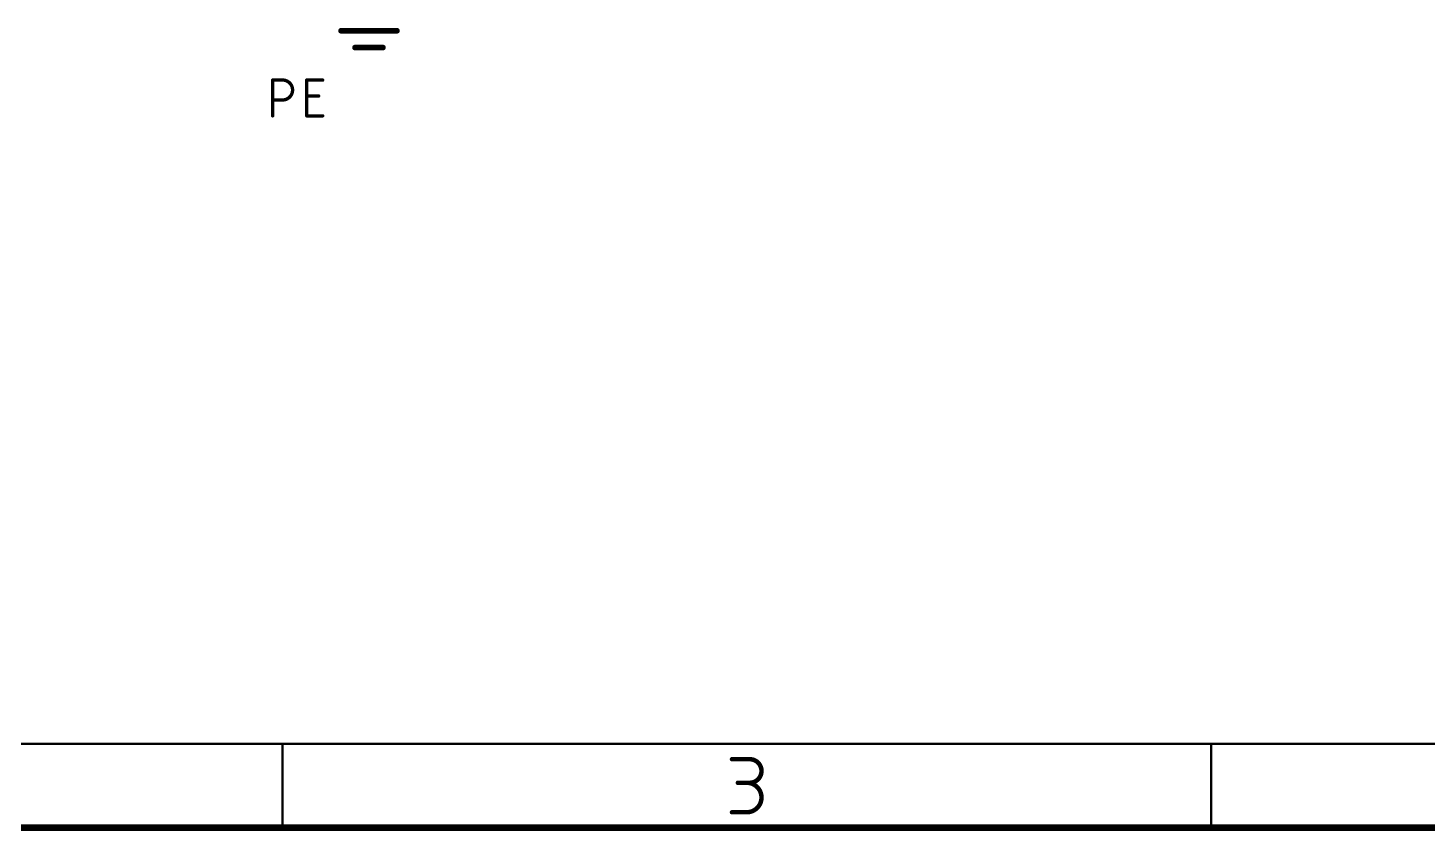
# Model space of a CAD drawing. Extents: x 3 to 264, y 2 to 181.
# Drawn here: x 79.6 to 143.1, y 2 to 38.5 of the extents above; entities that cross this region are included whole.
import ezdxf

# ---------------------------------------------------------------- set-up
doc = ezdxf.new("R2010")
doc.units = 0
doc.layers.add('94', color=12, linetype='CONTINUOUS')
doc.layers.add('96', color=251, linetype='CONTINUOUS')

msp = doc.modelspace()

# ---------------------------------------------------------------- linework, layer by layer
at = {"layer": '94'}
for points, const_width in [([(93.81, 38.338), (96.35, 38.338)], 0.254), ([(94.445, 37.576), (95.715, 37.576)], 0.254), ([(6.91, 5.99), (259.64, 5.99)], 0.1), ([(91.1533, 2.18), (91.1533, 5.99)], 0.1), ([(133.275, 2.18), (133.275, 5.99)], 0.1), ([(111.5456, 5.2884), (112.3479, 5.2884)], 0.2032), ([(112.3479, 4.2187), (111.813, 4.2187)], 0.2032), ([(111.5456, 2.8816), (112.2142, 2.8816)], 0.2032), ([(3.1, 2.18), (263.45, 2.18)], 0.3)]:
    msp.add_lwpolyline(points, dxfattribs=dict(at, const_width=const_width))
for points, const_width in [([(93.81, 38.4015, 1), (93.81, 38.2745)], 0.127), ([(96.35, 38.2745, 1), (96.35, 38.4015)], 0.127), ([(94.445, 37.6395, 1), (94.445, 37.5125)], 0.127), ([(95.715, 37.5125, 1), (95.715, 37.6395)], 0.127), ([(91.1783, 5.99, 1), (91.1283, 5.99)], 0.05), ([(133.3, 5.99, 1), (133.25, 5.99)], 0.05), ([(111.5456, 5.3392, 1), (111.5456, 5.2376)], 0.1016), ([(112.3479, 4.2187, 1), (112.3479, 5.2884)], 0.2032), ([(112.3479, 5.3392, 1), (112.3479, 5.2376)], 0.1016), ([(112.3479, 5.2376, 1), (112.3479, 5.3392)], 0.1016), ([(111.813, 4.2695, 1), (111.813, 4.1679)], 0.1016), ([(112.2142, 2.8816, 1), (112.2142, 4.2187)], 0.2032), ([(112.2142, 4.2695, 1), (112.2142, 4.1679)], 0.1016), ([(112.3479, 4.2695, 1), (112.3479, 4.1679)], 0.1016), ([(112.3479, 4.1679, 1), (112.3479, 4.2695)], 0.1016), ([(111.5456, 2.9324, 1), (111.5456, 2.8308)], 0.1016), ([(112.2142, 2.9324, 1), (112.2142, 2.8308)], 0.1016), ([(112.2142, 2.8308, 1), (112.2142, 2.9324)], 0.1016), ([(91.1283, 2.18, 1), (91.1783, 2.18)], 0.05), ([(133.25, 2.18, 1), (133.3, 2.18)], 0.05)]:
    msp.add_lwpolyline(points, format="xyb", dxfattribs=dict(at, const_width=const_width))
at = {"layer": '96', "const_width": 0.1524}
for points in [[(90.7112, 34.4772), (90.7112, 36.1028)], [(90.7112, 36.1028), (91.1628, 36.1028)], [(92.2562, 34.4772), (92.2562, 36.1028)], [(92.2562, 36.1028), (92.9787, 36.1028)], [(91.1628, 35.1997), (90.7112, 35.1997)], [(92.2562, 35.3803), (92.7981, 35.3803)], [(92.9787, 34.4772), (92.2562, 34.4772)]]:
    msp.add_lwpolyline(points, dxfattribs=at)
at = {"layer": '96'}
for points, const_width in [([(90.7493, 36.1028, 1), (90.6731, 36.1028)], 0.0762), ([(90.7112, 36.1409, 1), (90.7112, 36.0647)], 0.0762), ([(91.1628, 35.1997, 1), (91.1628, 36.1028)], 0.1524), ([(91.1628, 36.1409, 1), (91.1628, 36.0647)], 0.0762), ([(91.1628, 36.0647, 1), (91.1628, 36.1409)], 0.0762), ([(92.2943, 36.1028, 1), (92.2181, 36.1028)], 0.0762), ([(92.2562, 36.1409, 1), (92.2562, 36.0647)], 0.0762), ([(92.9787, 36.0647, 1), (92.9787, 36.1409)], 0.0762), ([(90.7112, 35.2378, 1), (90.7112, 35.1616)], 0.0762), ([(91.1628, 35.2378, 1), (91.1628, 35.1616)], 0.0762), ([(91.1628, 35.1616, 1), (91.1628, 35.2378)], 0.0762), ([(92.2562, 35.4184, 1), (92.2562, 35.3422)], 0.0762), ([(92.7981, 35.3422, 1), (92.7981, 35.4184)], 0.0762), ([(90.6731, 34.4772, 1), (90.7493, 34.4772)], 0.0762), ([(92.2562, 34.5153, 1), (92.2562, 34.4391)], 0.0762), ([(92.2181, 34.4772, 1), (92.2943, 34.4772)], 0.0762), ([(92.9787, 34.4391, 1), (92.9787, 34.5153)], 0.0762)]:
    msp.add_lwpolyline(points, format="xyb", dxfattribs=dict(at, const_width=const_width))

doc.saveas('drawing.dxf')
